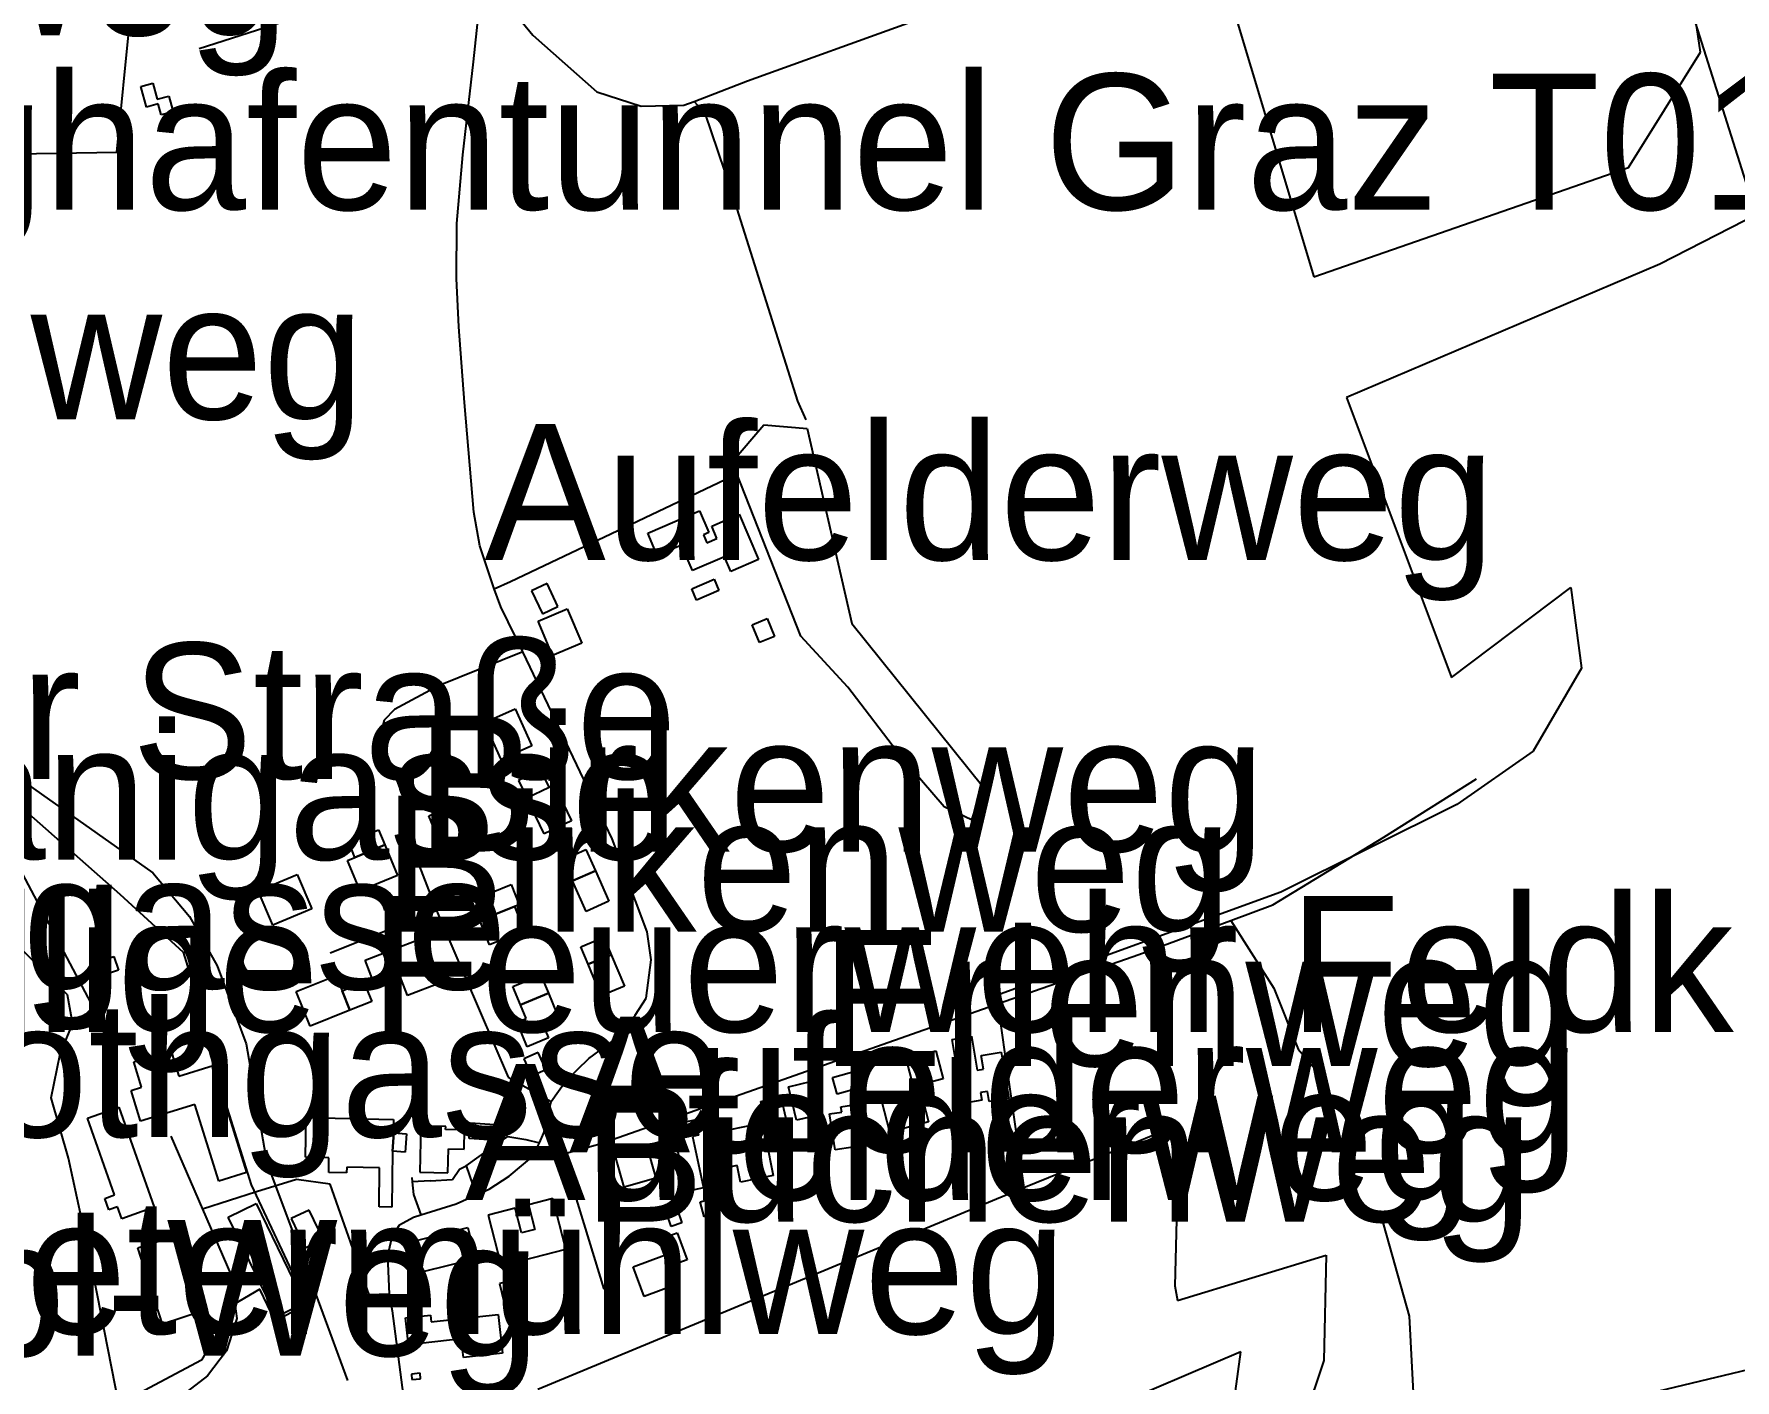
# Model space of a CAD drawing. Extents: x -3657 to 4700, y -7332 to 8131.
# Drawn here: x 1071 to 1614, y 732 to 1162 of the extents above; entities that cross this region are included whole.
import ezdxf

# ---------------------------------------------------------------- set-up
doc = ezdxf.new("R2010")
doc.units = 0
for name, color, linetype in [('OSM_BUILDING_DETACHED', 9, 'CONTINUOUS'), ('OSM_BUILDING_GARAGE', 9, 'CONTINUOUS'), ('OSM_BUILDING_RETAIL', 9, 'CONTINUOUS'), ('OSM_BUILDING_ROOF', 9, 'CONTINUOUS'), ('OSM_BUILDING_YES', 9, 'CONTINUOUS'), ('OSM_HIGHWAY_FOOTWAY', 8, 'CONTINUOUS'), ('OSM_HIGHWAY_PATH', 8, 'CONTINUOUS'), ('OSM_HIGHWAY_RESIDENTIAL', 8, 'CONTINUOUS'), ('OSM_HIGHWAY_SERVICE', 8, 'CONTINUOUS'), ('OSM_HIGHWAY_TRACK', 8, 'CONTINUOUS'), ('OSM_LABELS', 8, 'CONTINUOUS'), ('OSM_LANDUSE_COMMERCIAL', 3, 'CONTINUOUS'), ('OSM_LANDUSE_FOREST', 3, 'CONTINUOUS'), ('OSM_LANDUSE_INDUSTRIAL', 3, 'CONTINUOUS'), ('OSM_LANDUSE_MEADOW', 3, 'CONTINUOUS'), ('OSM_LEISURE_SWIMMING_POOL', 3, 'CONTINUOUS'), ('OSM_WATERWAY_CANAL', 4, 'CONTINUOUS')]:
    doc.layers.add(name, color=color, linetype=linetype)

msp = doc.modelspace()

# ---------------------------------------------------------------- linework, layer by layer
at = {"layer": 'OSM_BUILDING_DETACHED'}
for p, q in [((1266.75924, 1002.149169), (1283.285782, 1009.221166)), ((1283.285782, 1009.221166), (1286.25889, 1002.282603)), ((1287.199364, 1004.395306), (1295.98217, 1008.153695)), ((1295.98217, 1008.153695), (1302.193844, 993.664996)), ((1269.838532, 994.954857), (1266.75924, 1002.149169)), ((1286.25889, 1002.282603), (1284.628231, 1001.582075)), ((1284.628231, 1001.582075), (1285.705225, 999.069069)), ((1285.705225, 999.069069), (1288.898283, 1000.436767)), ((1288.898283, 1000.436767), (1287.199364, 1004.395306)), ((1277.60502, 998.279586), (1269.838532, 994.954857)), ((1281.05595, 990.217953), (1277.60502, 998.279586)), ((1291.310142, 994.599033), (1281.05595, 990.217953)), ((1293.335193, 989.86213), (1291.310142, 994.599033)), ((1302.193844, 993.664996), (1293.335193, 989.86213)), ((1231.764536, 973.972375), (1241.093423, 977.908675)), ((1236.375888, 963.030794), (1231.764536, 973.972375)), ((1241.093423, 977.908675), (1245.704776, 966.955975)), ((1245.704776, 966.955975), (1236.375888, 963.030794)), ((1214.676744, 941.63689), (1224.415193, 945.995731)), ((1224.415193, 945.995731), (1229.709147, 934.209069)), ((1219.970698, 929.839108), (1214.676744, 941.63689)), ((1229.709147, 934.209069), (1219.970698, 929.839108)), ((1228.192254, 917.552069), (1235.268557, 920.943514)), ((1235.268557, 920.943514), (1236.891631, 921.721879)), ((1236.891631, 921.721879), (1242.39795, 910.224323)), ((1196.883598, 911.83665), (1205.848431, 915.461604)), ((1205.848431, 915.461604), (1209.716506, 905.89884)), ((1233.698573, 906.065633), (1228.192254, 917.552069)), ((1200.744089, 902.273886), (1196.883598, 911.83665)), ((1242.39795, 910.224323), (1233.698573, 906.065633)), ((1173.242832, 898.582214), (1182.784084, 902.540754)), ((1182.784084, 902.540754), (1186.819018, 892.833437)), ((1209.716506, 905.89884), (1200.744089, 902.273886)), ((1170.861311, 897.592579), (1173.242832, 898.582214)), ((1174.896244, 887.885262), (1170.861311, 897.592579)), ((1142.358905, 887.840784), (1154.767084, 893.122543)), ((1154.767084, 893.122543), (1159.446696, 882.158724)), ((1186.819018, 892.833437), (1174.896244, 887.885262)), ((1242.784758, 891.032079), (1250.050672, 894.267851)), ((1250.050672, 894.267851), (1254.381399, 884.538295)), ((1147.038518, 876.876965), (1142.358905, 887.840784)), ((1247.115485, 881.302523), (1242.784758, 891.032079)), ((1159.446696, 882.158724), (1147.038518, 876.876965)), ((1213.12193, 878.411455), (1224.24075, 882.859252)), ((1224.24075, 882.859252), (1227.350379, 875.086726)), ((1254.381399, 884.538295), (1247.115485, 881.302523)), ((1216.231559, 870.638929), (1213.12193, 878.411455)), ((1227.350379, 875.086726), (1216.231559, 870.638929)), ((1184.513341, 868.781974), (1195.010236, 872.829469)), ((1195.010236, 872.829469), (1200.539308, 858.474204)), ((1187.289254, 861.565423), (1184.513341, 868.781974)), ((1154.463705, 855.705451), (1167.228354, 860.820417)), ((1167.228354, 860.820417), (1169.17756, 855.961199)), ((1190.042414, 854.426709), (1187.289254, 861.565423)), ((1200.539308, 858.474204), (1190.042414, 854.426709)), ((1158.900615, 844.641555), (1154.463705, 855.705451)), ((1169.17756, 855.961199), (1171.665264, 849.767641)), ((1226.098943, 851.502282), (1235.033438, 855.193954)), ((1235.033438, 855.193954), (1239.045618, 845.486637)), ((1171.665264, 849.767641), (1158.900615, 844.641555)), ((1227.89646, 847.143441), (1226.098943, 851.502282)), ((1225.029534, 845.953656), (1227.89646, 847.143441)), ((1228.275683, 838.103294), (1225.029534, 845.953656)), ((1239.045618, 845.486637), (1233.986783, 843.396172)), ((1233.986783, 843.396172), (1235.025854, 840.894286)), ((1235.025854, 840.894286), (1228.275683, 838.103294))]:
    msp.add_line(p, q, dxfattribs=at)
at = {"layer": 'OSM_BUILDING_GARAGE'}
for p, q in [((1171.248118, 903.385835), (1180.789371, 907.355494)), ((1173.242832, 898.582214), (1171.248118, 903.385835)), ((1182.784084, 902.540754), (1173.242832, 898.582214)), ((1180.789371, 907.355494), (1182.784084, 902.540754)), ((1239.758558, 897.826089), (1247.024472, 901.061861)), ((1242.784758, 891.032079), (1239.758558, 897.826089)), ((1247.024472, 901.061861), (1250.050672, 894.267851)), ((1250.050672, 894.267851), (1242.784758, 891.032079)), ((1210.550797, 884.838521), (1223.156172, 889.886771)), ((1223.156172, 889.886771), (1225.734889, 883.448585)), ((1213.12193, 878.411455), (1210.550797, 884.838521)), ((1224.24075, 882.859252), (1213.12193, 878.411455)), ((1225.734889, 883.448585), (1224.24075, 882.859252)), ((1245.386228, 870.005118), (1252.75074, 873.085218)), ((1247.729827, 864.412013), (1245.386228, 870.005118)), ((1252.75074, 873.085218), (1255.086754, 867.492113)), ((1176.526903, 865.701874), (1184.513341, 868.781974)), ((1179.302816, 858.485324), (1176.526903, 865.701874)), ((1184.513341, 868.781974), (1187.289254, 861.565423)), ((1255.086754, 867.492113), (1247.729827, 864.412013)), ((1169.17756, 855.961199), (1176.132511, 858.752192)), ((1176.132511, 858.752192), (1178.620215, 852.547515)), ((1187.289254, 861.565423), (1179.302816, 858.485324)), ((1223.702253, 857.284419), (1232.644333, 860.97609)), ((1232.644333, 860.97609), (1235.033438, 855.193954)), ((1171.665264, 849.767641), (1169.17756, 855.961199)), ((1226.098943, 851.502282), (1223.702253, 857.284419)), ((1235.033438, 855.193954), (1226.098943, 851.502282)), ((1178.620215, 852.547515), (1171.665264, 849.767641))]:
    msp.add_line(p, q, dxfattribs=at)
at = {"layer": 'OSM_BUILDING_RETAIL'}
for p, q in [((1194.25179, 812.76197), (1193.940827, 798.050881)), ((1202.245812, 812.595178), (1194.25179, 812.76197)), ((1202.223059, 811.66114), (1202.245812, 812.595178)), ((1208.237536, 811.527706), (1202.223059, 811.66114)), ((1208.108601, 805.423105), (1208.237536, 811.527706)), ((1202.966336, 797.86185), (1203.125609, 805.52318)), ((1203.125609, 805.52318), (1208.108601, 805.423105)), ((1193.940827, 798.050881), (1202.966336, 797.86185))]:
    msp.add_line(p, q, dxfattribs=at)
at = {"layer": 'OSM_BUILDING_ROOF'}
for p, q in [((1158.612406, 785.908395), (1152.931644, 783.206358)), ((1152.931644, 783.206358), (1157.368554, 773.888224)), ((1163.049316, 776.59026), (1158.612406, 785.908395)), ((1157.368554, 773.888224), (1163.049316, 776.59026))]:
    msp.add_line(p, q, dxfattribs=at)
at = {"layer": 'OSM_BUILDING_YES'}
for p, q in [((1104.868912, 1144.767782), (1108.668728, 1145.790775)), ((1106.643676, 1138.196162), (1104.868912, 1144.767782)), ((1108.668728, 1145.790775), (1110.0491, 1140.686928)), ((1110.0491, 1140.686928), (1113.810992, 1141.698802)), ((1113.810992, 1141.698802), (1115.153442, 1136.728389)), ((1110.413154, 1139.219155), (1106.643676, 1138.196162)), ((1111.368796, 1135.705395), (1110.413154, 1139.219155)), ((1115.153442, 1136.728389), (1111.368796, 1135.705395)), ((1234.623877, 986.059263), (1229.671224, 983.72417)), ((1229.671224, 983.72417), (1233.129739, 976.385304)), ((1238.089976, 978.720398), (1234.623877, 986.059263)), ((1233.129739, 976.385304), (1238.089976, 978.720398)), ((1300.123286, 972.860425), (1304.939419, 974.839695)), ((1302.4593, 967.167245), (1300.123286, 972.860425)), ((1304.939419, 974.839695), (1307.283017, 969.146515)), ((1307.283017, 969.146515), (1302.4593, 967.167245)), ((1232.591242, 926.525499), (1225.514939, 923.134054)), ((1235.268557, 920.943514), (1232.591242, 926.525499)), ((1225.514939, 923.134054), (1228.192254, 917.552069)), ((1228.192254, 917.552069), (1235.268557, 920.943514)), ((1090.246071, 864.890152), (1096.237795, 866.947258)), ((1091.747794, 860.520191), (1090.246071, 864.890152)), ((1096.237795, 866.947258), (1097.747103, 862.577297)), ((1247.729827, 864.412013), (1255.086754, 867.492113)), ((1251.954372, 854.326633), (1247.729827, 864.412013)), ((1255.086754, 867.492113), (1259.311299, 857.406733)), ((1097.747103, 862.577297), (1091.747794, 860.520191)), ((1259.311299, 857.406733), (1251.954372, 854.326633)), ((1102.570821, 833.255195), (1114.486009, 836.957986)), ((1114.486009, 836.957986), (1117.041973, 828.729561)), ((1349.354025, 834.344905), (1358.773926, 836.802313)), ((1358.773926, 836.802313), (1361.10994, 827.851121)), ((1364.037542, 840.416148), (1370.158202, 841.428022)), ((1367.427796, 819.98964), (1364.037542, 840.416148)), ((1370.158202, 841.428022), (1371.955719, 830.597636)), ((1105.096446, 825.137965), (1102.570821, 833.255195)), ((1117.041973, 828.729561), (1127.986351, 832.132126)), ((1127.986351, 832.132126), (1138.619766, 797.928567)), ((1231.734198, 836.301936), (1227.191105, 834.255949)), ((1227.191105, 834.255949), (1229.671224, 828.774039)), ((1234.206732, 830.820026), (1231.734198, 836.301936)), ((1351.690039, 825.393714), (1349.354025, 834.344905)), ((1373.252662, 835.278943), (1379.669117, 836.346414)), ((1373.980771, 830.931221), (1373.252662, 835.278943)), ((1379.669117, 836.346414), (1382.111313, 821.668684)), ((1229.671224, 828.774039), (1234.206732, 830.820026)), ((1311.719927, 825.293638), (1318.72797, 826.961562)), ((1318.72797, 826.961562), (1321.276349, 816.286849)), ((1325.751181, 828.262543), (1333.798294, 830.50868)), ((1327.237735, 822.936306), (1325.751181, 828.262543)), ((1333.798294, 830.50868), (1335.284849, 825.182443)), ((1361.10994, 827.851121), (1351.690039, 825.393714)), ((1371.955719, 830.597636), (1373.980771, 830.931221)), ((1101.73653, 824.092733), (1105.096446, 825.137965)), ((1104.793068, 814.274221), (1101.73653, 824.092733)), ((1302.937121, 820.634571), (1309.254977, 822.102344)), ((1305.326226, 810.371279), (1302.937121, 820.634571)), ((1309.254977, 822.102344), (1311.644083, 811.850172)), ((1314.260722, 814.607806), (1311.719927, 825.293638)), ((1335.284849, 825.182443), (1327.237735, 822.936306)), ((1341.519276, 820.712407), (1353.927455, 823.970419)), ((1344.105577, 810.860537), (1341.519276, 820.712407)), ((1353.927455, 823.970419), (1356.513756, 814.118548)), ((1373.457443, 820.990394), (1367.427796, 819.98964)), ((1375.32322, 823.803626), (1373.055466, 823.425563)), ((1373.055466, 823.425563), (1373.457443, 820.990394)), ((1375.846548, 820.634571), (1375.32322, 823.803626)), ((1382.111313, 821.668684), (1375.846548, 820.634571)), ((1087.819043, 815.297214), (1097.830532, 818.833213)), ((1096.488083, 790.756494), (1087.819043, 815.297214)), ((1097.830532, 818.833213), (1109.13138, 786.842432)), ((1122.115978, 819.656055), (1104.793068, 814.274221)), ((1129.730777, 795.159813), (1122.115978, 819.656055)), ((1157.42923, 802.787785), (1157.687101, 815.452887)), ((1157.687101, 815.452887), (1185.590335, 814.885793)), ((1321.276349, 816.286849), (1314.260722, 814.607806)), ((1324.856214, 816.642673), (1328.754628, 817.243125)), ((1326.623394, 805.122878), (1324.856214, 816.642673)), ((1328.489171, 818.944408), (1335.906775, 820.089716)), ((1328.754628, 817.243125), (1328.489171, 818.944408)), ((1335.906775, 820.089716), (1337.93941, 806.868639)), ((1185.666179, 810.582549), (1185.24145, 804.744816)), ((1185.24145, 804.744816), (1185.666179, 810.582549)), ((1185.590335, 814.885793), (1185.666179, 810.582549)), ((1185.666179, 810.582549), (1189.670775, 810.282323)), ((1189.670775, 810.282323), (1189.246045, 804.455709)), ((1209.731675, 808.770072), (1210.065392, 813.762724)), ((1210.065392, 813.762724), (1217.945647, 813.228989)), ((1217.945647, 813.228989), (1217.611931, 808.247456)), ((1272.440002, 812.739731), (1281.867487, 814.774598)), ((1273.812789, 806.40162), (1272.440002, 812.739731)), ((1282.944481, 809.815304), (1281.05595, 809.403883)), ((1281.867487, 814.774598), (1282.944481, 809.815304)), ((1290.483435, 811.149643), (1299.888168, 813.039957)), ((1292.811865, 799.60761), (1290.483435, 811.149643)), ((1299.888168, 813.039957), (1301.010668, 807.49133)), ((1311.644083, 811.850172), (1305.326226, 810.371279)), ((1356.513756, 814.118548), (1344.105577, 810.860537)), ((1185.24145, 804.744816), (1185.067007, 786.864671)), ((1189.246045, 804.455709), (1185.24145, 804.744816)), ((1217.611931, 808.247456), (1209.731675, 808.770072)), ((1256.383697, 803.321521), (1266.531706, 806.201469)), ((1266.531706, 806.201469), (1269.383464, 796.127209)), ((1275.913685, 806.857519), (1273.812789, 806.40162)), ((1279.167419, 791.823965), (1275.913685, 806.857519)), ((1281.05595, 809.403883), (1284.605478, 793.002631)), ((1301.010668, 807.49133), (1304.598118, 808.214097)), ((1304.598118, 808.214097), (1306.858288, 796.98341)), ((1337.93941, 806.868639), (1326.623394, 805.122878)), ((1164.953015, 802.632112), (1157.42923, 802.787785)), ((1164.862002, 797.906328), (1164.953015, 802.632112)), ((1170.618608, 799.663208), (1170.580686, 797.795133)), ((1181.092749, 799.451937), (1170.618608, 799.663208)), ((1180.994151, 787.009225), (1181.092749, 799.451937)), ((1259.22787, 793.25838), (1256.383697, 803.321521)), ((1295.382998, 800.119107), (1292.811865, 799.60761)), ((1296.437238, 794.881826), (1295.382998, 800.119107)), ((1138.619766, 797.928567), (1129.730777, 795.159813)), ((1170.580686, 797.795133), (1164.862002, 797.906328)), ((1269.383464, 796.127209), (1259.22787, 793.25838)), ((1306.858288, 796.98341), (1296.437238, 794.881826)), ((1093.340531, 789.644545), (1096.488083, 790.756494)), ((1094.62989, 785.997351), (1093.340531, 789.644545)), ((1132.756977, 783.673377), (1141.752148, 788.032218)), ((1141.752148, 788.032218), (1157.156189, 756.20823)), ((1236.459317, 789.588947), (1228.67766, 787.587439)), ((1240.615602, 773.443444), (1236.459317, 789.588947)), ((1284.605478, 793.002631), (1279.167419, 791.823965)), ((1283.505731, 788.554834), (1287.53308, 789.666784)), ((1284.840596, 783.728975), (1283.505731, 788.554834)), ((1287.53308, 789.666784), (1288.867945, 784.840924)), ((1097.428556, 786.986986), (1094.62989, 785.997351)), ((1098.771006, 783.184119), (1097.428556, 786.986986)), ((1109.13138, 786.842432), (1098.771006, 783.184119)), ((1148.161018, 751.849389), (1132.756977, 783.673377)), ((1185.067007, 786.864671), (1180.994151, 787.009225)), ((1224.422777, 786.508848), (1215.776491, 784.284949)), ((1215.776491, 784.284949), (1219.947945, 768.117207)), ((1226.455413, 778.625127), (1224.422777, 786.508848)), ((1228.67766, 787.587439), (1230.710295, 779.714838)), ((1272.864732, 784.70749), (1276.232233, 785.897276)), ((1274.283026, 780.648875), (1272.864732, 784.70749)), ((1276.232233, 785.897276), (1277.658111, 781.827541)), ((1288.867945, 784.840924), (1284.840596, 783.728975)), ((1103.905686, 773.832626), (1115.927057, 777.724449)), ((1115.927057, 777.724449), (1123.792144, 753.417238)), ((1192.454272, 776.1566), (1209.337283, 780.31529)), ((1209.337283, 780.31529), (1211.794649, 770.352225)), ((1230.710295, 779.714838), (1226.455413, 778.625127)), ((1270.308768, 776.490185), (1276.163972, 778.680725)), ((1277.658111, 781.827541), (1274.283026, 780.648875)), ((1276.163972, 778.680725), (1279.379784, 770.051999)), ((1111.778357, 749.525415), (1103.905686, 773.832626)), ((1194.911638, 766.204654), (1192.454272, 776.1566)), ((1219.947945, 768.117207), (1240.615602, 773.443444)), ((1262.125134, 767.805861), (1272.159377, 771.542011)), ((1272.159377, 771.542011), (1270.308768, 776.490185)), ((1211.794649, 770.352225), (1194.911638, 766.204654)), ((1265.659493, 758.332053), (1262.125134, 767.805861)), ((1279.379784, 770.051999), (1274.37404, 768.183924)), ((1274.37404, 768.183924), (1276.535611, 762.390668)), ((1223.414044, 763.369183), (1219.470124, 762.457385)), ((1219.470124, 762.457385), (1220.797404, 756.730846)), ((1224.741324, 757.642645), (1223.414044, 763.369183)), ((1276.535611, 762.390668), (1265.659493, 758.332053)), ((1157.156189, 756.20823), (1148.161018, 751.849389)), ((1220.797404, 756.730846), (1224.741324, 757.642645)), ((1123.792144, 753.417238), (1111.778357, 749.525415)), ((1189.374981, 751.471326), (1197.376588, 752.372005)), ((1190.345792, 742.864839), (1189.374981, 751.471326)), ((1197.376588, 752.372005), (1197.61929, 750.225943)), ((1197.61929, 750.225943), (1219.02264, 752.627754)), ((1219.02264, 752.627754), (1220.418181, 740.240639)), ((1207.221219, 744.755153), (1190.345792, 742.864839)), ((1207.888651, 738.828463), (1207.221219, 744.755153)), ((1220.418181, 740.240639), (1207.888651, 738.828463)), ((1194.047009, 733.813572), (1191.286265, 733.568943)), ((1191.286265, 733.568943), (1191.445539, 731.800944)), ((1194.206283, 732.045573), (1194.047009, 733.813572)), ((1191.445539, 731.800944), (1194.206283, 732.045573))]:
    msp.add_line(p, q, dxfattribs=at)
at = {"layer": 'OSM_HIGHWAY_FOOTWAY'}
for p, q in [((1208.798787, 800.074629), (1217.126525, 805.96796)), ((1217.126525, 805.96796), (1222.041256, 809.426122)), ((1222.041256, 809.426122), (1227.813031, 808.514324)), ((1227.813031, 808.514324), (1232.166512, 807.413494)), ((1204.38463, 795.67131), (1206.652384, 799.040516)), ((1206.652384, 799.040516), (1208.798787, 800.074629)), ((1208.798787, 800.074629), (1211.969091, 790.745374)), ((1197.240067, 795.21541), (1204.38463, 795.67131))]:
    msp.add_line(p, q, dxfattribs=at)
at = {"layer": 'OSM_HIGHWAY_PATH'}
for p, q in [((1281.564109, 1140.008639), (1284.977117, 1136.272489)), ((1284.977117, 1136.272489), (1293.304855, 1111.809606)), ((1293.304855, 1111.809606), (1314.647529, 1044.314285)), ((1314.647529, 1044.314285), (1317.309675, 1038.309759)), ((1453.04878, 878.433694), (1466.814578, 856.750683)), ((1466.814578, 856.750683), (1474.512806, 837.336049)), ((1474.512806, 837.336049), (1481.960747, 828.696203)), ((1197.240067, 795.21541), (1191.551721, 794.915184)), ((1500.891563, 784.596295), (1510.046008, 751.993942)), ((1510.046008, 751.993942), (1512.655062, 702.28981))]:
    msp.add_line(p, q, dxfattribs=at)
at = {"layer": 'OSM_HIGHWAY_RESIDENTIAL'}
for p, q in [((1211.119632, 1152.662622), (1212.750291, 1167.707295)), ((1207.661117, 1122.962457), (1211.119632, 1152.662622)), ((1205.833262, 1101.001459), (1207.661117, 1122.962457)), ((1205.72708, 1083.410421), (1205.833262, 1101.001459)), ((1206.440019, 1068.043282), (1205.72708, 1083.410421)), ((1208.275459, 1043.847266), (1206.440019, 1068.043282)), ((1211.248568, 1008.820865), (1208.275459, 1043.847266)), ((1213.152267, 998.079435), (1211.248568, 1008.820865)), ((1217.672606, 984.324622), (1213.152267, 998.079435)), ((1219.864516, 978.620322), (1217.672606, 984.324622)), ((1226.902896, 964.164982), (1219.864516, 978.620322)), ((1226.902896, 964.164982), (1199.932551, 953.334596)), ((1239.568946, 937.68947), (1226.902896, 964.164982)), ((1199.932551, 953.334596), (1185.893713, 945.8067)), ((1185.893713, 945.8067), (1182.541381, 942.348537)), ((1182.541381, 942.348537), (1181.517479, 938.378879)), ((1181.517479, 938.378879), (1182.533797, 933.808767)), ((1255.397717, 904.464426), (1239.568946, 937.68947)), ((1182.533797, 933.808767), (1190.982887, 911.636499)), ((1190.982887, 911.636499), (1193.622279, 896.180404)), ((1266.630304, 874.819858), (1255.397717, 904.464426)), ((1193.622279, 896.180404), (1199.310625, 881.636107)), ((1199.310625, 881.636107), (1222.208114, 828.340379)), ((1267.874156, 865.868667), (1266.630304, 874.819858)), ((1266.251081, 853.581627), (1267.874156, 865.868667)), ((1251.893696, 807.179985), (1392.433765, 856.739563)), ((1262.792567, 848.177554), (1266.251081, 853.581627)), ((1258.37841, 841.995116), (1262.792567, 848.177554)), ((1247.942192, 834.344905), (1258.37841, 841.995116)), ((1240.570095, 827.21731), (1247.942192, 834.344905)), ((1222.208114, 828.340379), (1235.966327, 820.623451)), ((1235.966327, 820.623451), (1240.570095, 827.21731)), ((1233.592391, 810.549191), (1235.966327, 820.623451)), ((1232.166512, 807.413494), (1233.592391, 810.549191)), ((1231.081934, 803.888615), (1231.461157, 805.867884)), ((1231.461157, 805.867884), (1232.166512, 807.413494)), ((1239.5917, 803.755181), (1251.893696, 807.179985)), ((1222.511493, 796.716542), (1231.081934, 803.888615)), ((1231.081934, 803.888615), (1239.5917, 803.755181)), ((1216.087454, 792.557852), (1222.511493, 796.716542)), ((1194.282127, 784.407264), (1205.628482, 787.965501)), ((1205.628482, 787.965501), (1211.969091, 790.745374)), ((1211.969091, 790.745374), (1216.087454, 792.557852)), ((1187.524372, 781.249328), (1191.999205, 783.695616)), ((1191.999205, 783.695616), (1194.282127, 784.407264)), ((1184.892564, 776.846009), (1187.524372, 781.249328)), ((1184.892564, 776.846009), (1183.656297, 771.286262)), ((1183.656297, 771.286262), (1184.202378, 759.05482)), ((1184.202378, 759.05482), (1185.112514, 753.706344)), ((1185.112514, 753.706344), (1188.684795, 726.819411))]:
    msp.add_line(p, q, dxfattribs=at)
at = {"layer": 'OSM_HIGHWAY_SERVICE'}
for p, q in [((1123.443258, 1156.932507), (1210.72524, 1184.831314)), ((1222.921054, 986.693074), (1291.477, 1019.22871)), ((1217.672606, 984.324622), (1222.921054, 986.693074)), ((1165.347407, 868.103685), (1199.310625, 881.636107)), ((1114.486009, 809.537317), (1124.565759, 786.264219)), ((1239.5917, 803.755181), (1252.720402, 760.711625)), ((1154.531965, 795.649071), (1141.805239, 791.701651)), ((1165.286732, 794.248015), (1154.531965, 795.649071)), ((1177.748002, 758.888028), (1165.286732, 794.248015)), ((1191.400032, 796.31624), (1191.551721, 794.915184)), ((1191.551721, 794.915184), (1191.984036, 790.923286)), ((1141.805239, 791.701651), (1124.565759, 786.264219)), ((1191.984036, 790.923286), (1194.282127, 784.407264)), ((1124.565759, 786.264219), (1133.606437, 765.392931)), ((1133.606437, 765.392931), (1135.540474, 751.282295)), ((1184.202378, 759.05482), (1177.748002, 758.888028)), ((1135.540474, 751.282295), (1132.180558, 740.985645)), ((1132.180558, 740.985645), (1126.112989, 732.957371)), ((1126.112989, 732.957371), (1115.896719, 725.107009))]:
    msp.add_line(p, q, dxfattribs=at)
at = {"layer": 'OSM_HIGHWAY_TRACK'}
for p, q in [((1513.307326, 1444.249078), (1697.78418, 859.730707)), ((1210.72524, 1184.831314), (1230.058032, 1161.202392)), ((1298.697407, 1146.56914), (1352.4409, 1165.994893)), ((1230.058032, 1161.202392), (1250.498155, 1143.033141)), ((1281.564109, 1140.008639), (1298.697407, 1146.56914)), ((1250.498155, 1143.033141), (1264.628007, 1138.496388)), ((1264.628007, 1138.496388), (1278.257284, 1138.752136)), ((1278.257284, 1138.752136), (1281.564109, 1140.008639)), ((1501.869958, 905.064879), (1531.472111, 923.66779)), ((1466.503615, 883.426346), (1501.869958, 905.064879)), ((1453.04878, 878.433694), (1466.503615, 883.426346)), ((1423.605901, 867.525471), (1453.04878, 878.433694)), ((1392.433765, 856.739563), (1417.257707, 865.334931)), ((1417.257707, 865.334931), (1423.605901, 867.525471))]:
    msp.add_line(p, q, dxfattribs=at)
at = {"layer": 'OSM_LANDUSE_COMMERCIAL'}
for p, q in [((1066.248835, 915.027944), (1098.118742, 886.828911)), ((1090.913504, 848.388824), (1059.255962, 907.866991)), ((1098.118742, 886.828911), (1118.376838, 868.303836)), ((1118.376838, 868.303836), (1120.303291, 862.165876)), ((1120.303291, 862.165876), (1127.205151, 835.000955)), ((1082.987741, 845.330964), (1090.913504, 848.388824)), ((1079.066575, 835.857156), (1082.987741, 845.330964)), ((1076.260324, 821.813237), (1079.066575, 835.857156)), ((1127.205151, 835.000955), (1140.136658, 794.036744)), ((1081.713552, 802.476439), (1076.260324, 821.813237)), ((1088.653334, 770.574615), (1081.713552, 802.476439)), ((1140.136658, 794.036744), (1158.028402, 755.841287)), ((1097.86087, 723.939462), (1088.653334, 770.574615)), ((1142.904986, 760.711625), (1134.311791, 755.674495)), ((1147.781795, 750.459453), (1142.904986, 760.711625)), ((1134.311791, 755.674495), (1124.224458, 737.983382)), ((1158.028402, 755.841287), (1147.781795, 750.459453)), ((1124.224458, 737.983382), (1097.86087, 723.939462))]:
    msp.add_line(p, q, dxfattribs=at)
at = {"layer": 'OSM_LANDUSE_FOREST'}
for p, q in [((1437.212425, 1225.117236), (1479.503382, 1083.977515)), ((1603.09218, 1155.698243), (1598.329138, 1186.89954)), ((1580.080924, 1118.926081), (1603.09218, 1155.698243)), ((1479.503382, 1083.977515), (1580.080924, 1118.926081)), ((1632.117913, 1109.585707), (1590.092413, 1088.069489)), ((1590.092413, 1088.069489), (1490.030614, 1045.470712)), ((1490.030614, 1045.470712), (1523.508426, 956.014394)), ((1293.714416, 1024.933009), (1303.885179, 1036.730791)), ((1303.885179, 1036.730791), (1317.719236, 1035.507647)), ((1317.719236, 1035.507647), (1331.95527, 973.260727)), ((1315.686601, 969.202112), (1293.714416, 1024.933009)), ((1523.508426, 956.014394), (1561.620345, 984.81388)), ((1561.620345, 984.81388), (1565.048521, 959.038896)), ((1331.95527, 973.260727), (1373.867004, 921.199262)), ((1330.734172, 952.923175), (1315.686601, 969.202112)), ((1565.048521, 959.038896), (1549.64448, 932.496667)), ((1347.617183, 930.762026), (1330.734172, 952.923175)), ((1361.45124, 914.694359), (1347.617183, 930.762026)), ((1549.64448, 932.496667), (1525.237684, 915.506082)), ((1373.867004, 921.199262), (1370.203709, 910.613505)), ((1370.203709, 910.613505), (1361.45124, 914.694359)), ((1525.237684, 915.506082), (1468.983734, 887.473841)), ((1090.913504, 848.388824), (1059.255962, 907.866991)), ((1468.983734, 887.473841), (1378.167393, 854.504545)), ((1060.492229, 875.587103), (1081.281238, 854.804772)), ((1081.281238, 854.804772), (1082.987741, 845.330964)), ((1378.167393, 854.504545), (1386.912277, 793.091587)), ((1082.987741, 845.330964), (1090.913504, 848.388824)), ((1386.912277, 793.091587), (1429.726562, 810.471354)), ((1429.726562, 810.471354), (1435.907898, 791.223513)), ((1435.907898, 791.223513), (1435.194958, 761.734618)), ((1435.991327, 757.064431), (1483.470055, 771.486413)), ((1483.470055, 771.486413), (1482.704024, 737.927784)), ((1435.194958, 761.734618), (1435.991327, 757.064431)), ((1469.802856, 699.498818), (1701.811529, 755.051803)), ((1482.704024, 737.927784), (1469.802856, 699.498818))]:
    msp.add_line(p, q, dxfattribs=at)
at = {"layer": 'OSM_LANDUSE_INDUSTRIAL'}
for p, q in [((1097.201022, 1123.77418), (1101.342138, 1165.516755)), ((946.482606, 1121.439086), (1097.201022, 1123.77418))]:
    msp.add_line(p, q, dxfattribs=at)
at = {"layer": 'OSM_LANDUSE_MEADOW'}
for p, q in [((1386.912277, 793.091587), (1429.726562, 810.471354)), ((1429.726562, 810.471354), (1435.907898, 791.223513)), ((1231.650769, 728.687486), (1386.912277, 793.091587)), ((1435.907898, 791.223513), (1435.194958, 761.734618)), ((1435.991327, 757.064431), (1483.470055, 771.486413)), ((1483.470055, 771.486413), (1482.704024, 737.927784)), ((1435.194958, 761.734618), (1435.991327, 757.064431)), ((1456.22667, 740.607582), (1411.87274, 721.704444)), ((1447.580384, 676.537065), (1456.22667, 740.607582)), ((1482.704024, 737.927784), (1469.802856, 699.498818))]:
    msp.add_line(p, q, dxfattribs=at)
at = {"layer": 'OSM_LEISURE_SWIMMING_POOL'}
for p, q in [((1280.828416, 984.335742), (1287.950225, 987.415841)), ((1282.390815, 980.733026), (1280.828416, 984.335742)), ((1289.50504, 983.802006), (1282.390815, 980.733026)), ((1287.950225, 987.415841), (1289.50504, 983.802006))]:
    msp.add_line(p, q, dxfattribs=at)
at = {"layer": 'OSM_WATERWAY_CANAL'}
for p, q in [((1063.36674, 925.702657), (1108.714234, 893.600682)), ((1108.714234, 893.600682), (1120.447396, 879.701316)), ((1120.447396, 879.701316), (1129.199865, 863.944995)), ((1129.199865, 863.944995), (1138.543921, 839.003973)), ((1138.543921, 839.003973), (1145.119649, 801.053144)), ((1145.119649, 801.053144), (1153.599077, 778.34714)), ((1153.599077, 778.34714), (1170.868895, 731.534076))]:
    msp.add_line(p, q, dxfattribs=at)

# ---------------------------------------------------------------- texts
at = {"layer": 'OSM_LABELS'}
for s, p in [('Mittermühlweg', (774.616631, 1161.148591)), ('Technikgebäude Flughafentunnel Graz T01', (515.463734, 1105.393658)), ('Zobelweg', (924.448346, 1038.504492)), ('Aufelderweg', (1214.636677, 993.562565)), ('Triester Straße', (889.008316, 923.63174)), ('Birkenweg', (1192.898419, 900.419278)), ('Florianigasse', (929.322089, 897.879862)), ('Birkenweg', (1182.329016, 874.869896)), ('Florianigasse', (876.661595, 856.461051)), ('Freiwillige Feuerwehr Feldkirchen', (903.766445, 842.836723)), ('Erlenweg', (1322.163731, 831.959774)), ('Billrothgasse', (958.97576, 809.24856)), ('Aufelderweg', (1241.64319, 804.326304)), ('Aufelderweg', (1208.25636, 789.117625)), ('Buchenweg', (1246.156051, 782.233403)), ('Petermühlweg', (1029.335528, 746.368453)), ('Josef-Kölbl-Weg', (806.498936, 739.383044))]:
    msp.add_text(s, height=43.418293, dxfattribs=at).set_placement(p)

doc.saveas('drawing.dxf')
